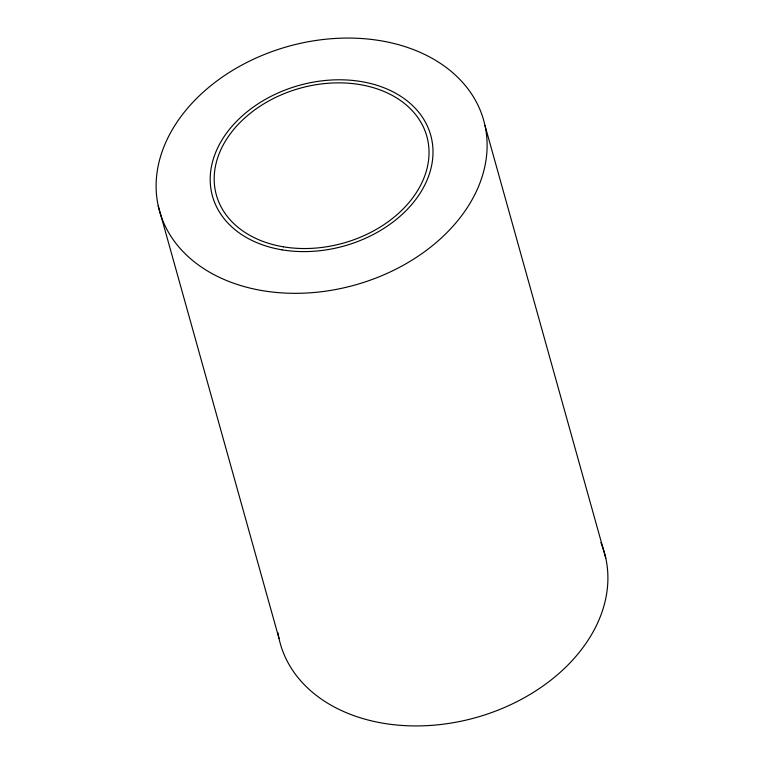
<?xml version="1.0" encoding="UTF-8"?>
<svg xmlns="http://www.w3.org/2000/svg" width="764" height="764" viewBox="0 0 764 764"><rect width="100%" height="100%" fill="white"/><g stroke="black" fill="none" stroke-linecap="round" stroke-linejoin="round"><path stroke-width="1.15" d="M484.987 125.506A168.319 123.902 -15.6 0 1 262.826 290.702A168.319 123.902 -15.6 0 1 217.005 80.888A168.319 123.902 -15.6 0 1 484.987 125.506L605.776 558.112M158.224 205.888L279.013 638.494M600.896 542.574A168.319 123.902 -15.6 0 1 475.762 717.625A168.319 123.902 -15.6 0 1 277.962 632.821M282.05 249.838A113.292 83.391 -15.6 0 0 431.574 138.647A113.292 83.391 -15.6 0 0 251.203 108.612A113.292 83.391 -15.6 0 0 282.05 249.838M283.454 246.829A109.242 80.411 -15.6 0 0 427.649 139.611A109.242 80.411 -15.6 0 0 253.715 110.656A109.242 80.411 -15.6 0 0 283.454 246.829"/></g></svg>
